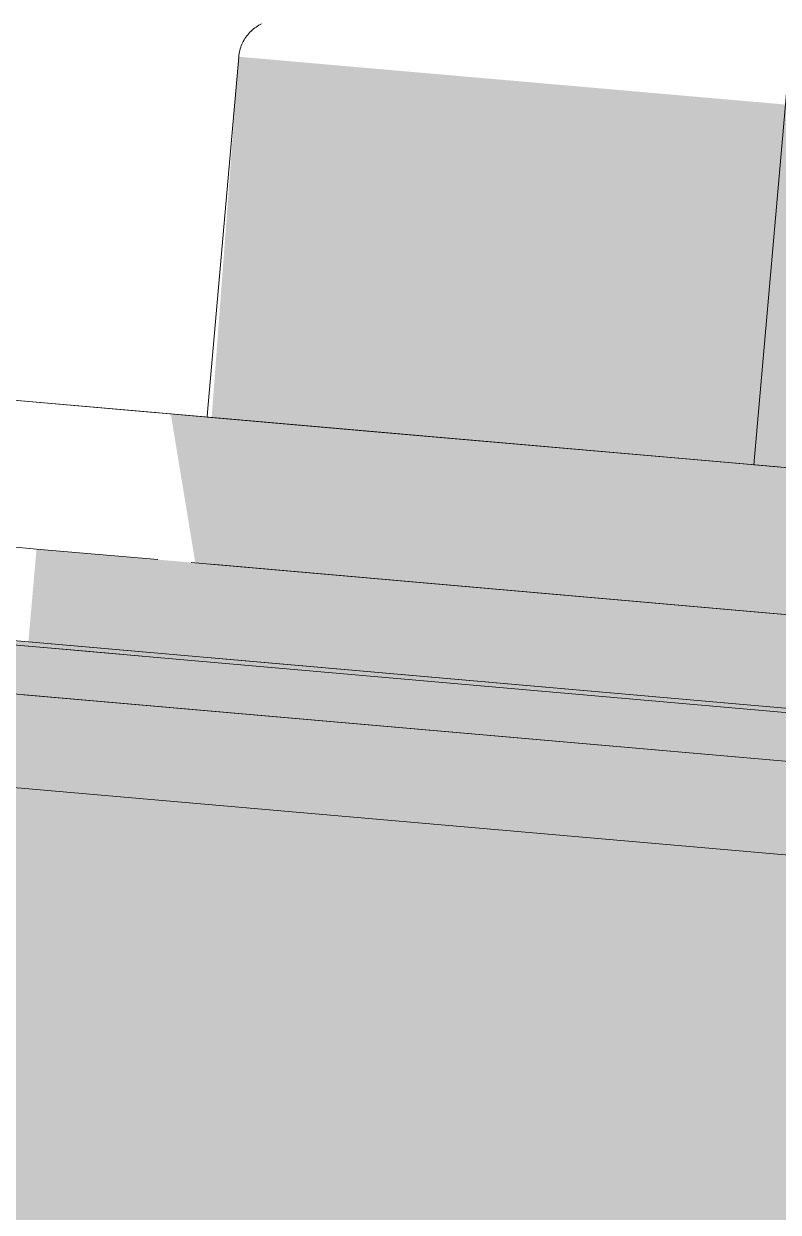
# Model space of a CAD drawing. Header units: millimetres. Extents: x 632 to 546626, y -3890 to 22200.
# Drawn here: x 389668.3 to 389683.76, y 16931.6 to 16955.98 of the extents above; entities that cross this region are included whole.
import ezdxf

# ---------------------------------------------------------------- set-up
doc = ezdxf.new("R2010")
doc.units = ezdxf.units.MM
doc.layers.add('A-770-ME_FFE_SA', color=91, linetype='Continuous', lineweight=13)

# ---------------------------------------------------------------- blocks, each defined once
blk = doc.blocks.new('Static Line_Sayfa_Metal Deck_Pan Mount - Up to 15 _ pitch - Max 2 Users-1845519-S6_501-SECTION A6')
at = {"layer": 'A-770-ME_FFE_SA', "lineweight": 5, "transparency": 33554432}
for points in [[(4567653.021, 16945.861), (4567653.667, 16953.251), (4567630.256, 16955.299), (4567629.701, 16947.902), (4567649.592, 16946.161)], [(4567653.021, 16945.861), (4567653.667, 16953.251), (4567630.256, 16955.299), (4567629.701, 16947.902), (4567649.592, 16946.161)], [(4567653.021, 16945.861), (4567653.667, 16953.251), (4567630.256, 16955.299), (4567629.701, 16947.902), (4567649.592, 16946.161)], [(4567653.021, 16945.861), (4567653.667, 16953.251), (4567630.256, 16955.299), (4567629.701, 16947.902), (4567649.592, 16946.161)], [(4567653.021, 16945.861), (4567653.667, 16953.251), (4567630.256, 16955.299), (4567629.701, 16947.902), (4567649.592, 16946.161)], [(4567653.021, 16945.861), (4567653.667, 16953.251), (4567630.256, 16955.299), (4567629.701, 16947.902), (4567649.592, 16946.161)], [(4567653.021, 16945.861), (4567653.667, 16953.251), (4567630.256, 16955.299), (4567629.701, 16947.902), (4567649.592, 16946.161)], [(4567653.021, 16945.861), (4567653.667, 16953.251), (4567630.256, 16955.299), (4567629.701, 16947.902), (4567649.592, 16946.161)], [(4567653.021, 16945.861), (4567653.667, 16953.251), (4567630.256, 16955.299), (4567629.701, 16947.902), (4567649.592, 16946.161)], [(4567653.021, 16945.861), (4567653.667, 16953.251), (4567630.256, 16955.299), (4567629.701, 16947.902), (4567649.592, 16946.161)], [(4567736.119, 16883.131), (4567740.346, 16931.445), (4567541.107, 16948.876), (4567536.88, 16900.562), (4567715.66, 16884.921)], [(4567736.119, 16883.131), (4567740.346, 16931.445), (4567541.107, 16948.876), (4567536.88, 16900.562), (4567715.66, 16884.921)], [(4567736.119, 16883.131), (4567740.346, 16931.445), (4567541.107, 16948.876), (4567536.88, 16900.562), (4567715.66, 16884.921)], [(4567736.119, 16883.131), (4567740.346, 16931.445), (4567541.107, 16948.876), (4567536.88, 16900.562), (4567715.66, 16884.921)], [(4567736.119, 16883.131), (4567740.346, 16931.445), (4567541.107, 16948.876), (4567536.88, 16900.562), (4567715.66, 16884.921)], [(4567736.119, 16883.131), (4567740.346, 16931.445), (4567541.107, 16948.876), (4567536.88, 16900.562), (4567715.66, 16884.921)], [(4567736.119, 16883.131), (4567740.346, 16931.445), (4567541.107, 16948.876), (4567536.88, 16900.562), (4567715.66, 16884.921)], [(4567736.119, 16883.131), (4567740.346, 16931.445), (4567541.107, 16948.876), (4567536.88, 16900.562), (4567715.66, 16884.921)], [(4567736.119, 16883.131), (4567740.346, 16931.445), (4567541.107, 16948.876), (4567536.88, 16900.562), (4567715.66, 16884.921)], [(4567736.119, 16883.131), (4567740.346, 16931.445), (4567541.107, 16948.876), (4567536.88, 16900.562), (4567715.66, 16884.921)], [(4567653.332, 16940.815), (4567653.768, 16945.796), (4567628.863, 16947.975), (4567629.701, 16942.883), (4567641.981, 16941.808)], [(4567781.705, 16876.382), (4567781.966, 16879.37), (4567739.23, 16883.109), (4567725.434, 16934.595), (4567581.245, 16947.21), (4567558.718, 16898.902), (4567515.982, 16902.641), (4567515.721, 16899.652), (4567560.549, 16895.73), (4567583.076, 16944.038), (4567723.08, 16931.79), (4567736.876, 16880.304), (4567764.78, 16877.862)], [(4567735.945, 16881.138), (4567740.172, 16929.453), (4567540.933, 16946.884), (4567536.706, 16898.569), (4567715.66, 16882.913)], [(4567735.945, 16881.138), (4567740.172, 16929.453), (4567540.933, 16946.884), (4567536.706, 16898.569), (4567715.66, 16882.913)], [(4567735.945, 16881.138), (4567740.172, 16929.453), (4567540.933, 16946.884), (4567536.706, 16898.569), (4567715.66, 16882.913)], [(4567735.945, 16881.138), (4567740.172, 16929.453), (4567540.933, 16946.884), (4567536.706, 16898.569), (4567715.66, 16882.913)], [(4567735.945, 16881.138), (4567740.172, 16929.453), (4567540.933, 16946.884), (4567536.706, 16898.569), (4567715.66, 16882.913)], [(4567735.945, 16881.138), (4567740.172, 16929.453), (4567540.933, 16946.884), (4567536.706, 16898.569), (4567715.66, 16882.913)], [(4567735.945, 16881.138), (4567740.172, 16929.453), (4567540.933, 16946.884), (4567536.706, 16898.569), (4567715.66, 16882.913)], [(4567735.945, 16881.138), (4567740.172, 16929.453), (4567540.933, 16946.884), (4567536.706, 16898.569), (4567715.66, 16882.913)], [(4567735.945, 16881.138), (4567740.172, 16929.453), (4567540.933, 16946.884), (4567536.706, 16898.569), (4567715.66, 16882.913)], [(4567735.945, 16881.138), (4567740.172, 16929.453), (4567540.933, 16946.884), (4567536.706, 16898.569), (4567715.66, 16882.913)], [(4567675.161, 16937.902), (4567675.423, 16940.89), (4567626.111, 16945.204), (4567625.849, 16942.216), (4567666.541, 16938.656)], [(4567675.161, 16937.902), (4567675.423, 16940.89), (4567626.111, 16945.204), (4567625.849, 16942.216), (4567666.541, 16938.656)], [(4567675.161, 16937.902), (4567675.423, 16940.89), (4567626.111, 16945.204), (4567625.849, 16942.216), (4567666.541, 16938.656)], [(4567675.161, 16937.902), (4567675.423, 16940.89), (4567626.111, 16945.204), (4567625.849, 16942.216), (4567666.541, 16938.656)], [(4567675.161, 16937.902), (4567675.423, 16940.89), (4567626.111, 16945.204), (4567625.849, 16942.216), (4567666.541, 16938.656)], [(4567675.161, 16937.902), (4567675.423, 16940.89), (4567626.111, 16945.204), (4567625.849, 16942.216), (4567666.541, 16938.656)], [(4567675.161, 16937.902), (4567675.423, 16940.89), (4567626.111, 16945.204), (4567625.849, 16942.216), (4567666.541, 16938.656)], [(4567675.161, 16937.902), (4567675.423, 16940.89), (4567626.111, 16945.204), (4567625.849, 16942.216), (4567666.541, 16938.656)], [(4567675.161, 16937.902), (4567675.423, 16940.89), (4567626.111, 16945.204), (4567625.849, 16942.216), (4567666.541, 16938.656)], [(4567675.161, 16937.902), (4567675.423, 16940.89), (4567626.111, 16945.204), (4567625.849, 16942.216), (4567666.541, 16938.656)]]:
    blk.add_hatch(color=256, dxfattribs=at).paths.add_polyline_path(points)
at = {"layer": 'A-770-ME_FFE_SA', "lineweight": 5}
for p, q in [((4567641.832, 16958.526), (4567640.817, 16946.929)), ((4567641.832, 16958.526), (4567640.817, 16946.929)), ((4567630.256, 16955.299), (4567629.619, 16948.012)), ((4567630.256, 16955.299), (4567629.619, 16948.012)), ((4567630.256, 16955.299), (4567629.619, 16948.012)), ((4567630.256, 16955.299), (4567629.619, 16948.012)), ((4567630.256, 16955.299), (4567629.619, 16948.012)), ((4567630.256, 16955.299), (4567629.619, 16948.012)), ((4567630.256, 16955.299), (4567629.619, 16948.012)), ((4567630.256, 16955.299), (4567629.619, 16948.012)), ((4567630.256, 16955.299), (4567629.619, 16948.012)), ((4567630.256, 16955.299), (4567629.619, 16948.012)), ((4567630.256, 16955.299), (4567630.26, 16955.332)), ((4567630.256, 16955.299), (4567630.26, 16955.332)), ((4567630.256, 16955.299), (4567630.26, 16955.332)), ((4567630.256, 16955.299), (4567630.26, 16955.332)), ((4567630.256, 16955.299), (4567630.26, 16955.332)), ((4567630.26, 16955.332), (4567630.265, 16955.365)), ((4567630.26, 16955.332), (4567630.265, 16955.365)), ((4567630.26, 16955.332), (4567630.265, 16955.365)), ((4567630.26, 16955.332), (4567630.265, 16955.365)), ((4567630.26, 16955.332), (4567630.265, 16955.365)), ((4567621.516, 16948.618), (4567628.228, 16948.031)), ((4567621.516, 16948.618), (4567628.228, 16948.031)), ((4567621.516, 16948.618), (4567628.228, 16948.031)), ((4567621.516, 16948.618), (4567628.228, 16948.031)), ((4567621.516, 16948.618), (4567628.228, 16948.031)), ((4567621.516, 16948.618), (4567628.228, 16948.031)), ((4567621.516, 16948.618), (4567628.228, 16948.031)), ((4567621.516, 16948.618), (4567628.228, 16948.031)), ((4567621.516, 16948.618), (4567628.228, 16948.031)), ((4567621.516, 16948.618), (4567628.228, 16948.031)), ((4567621.516, 16948.618), (4567628.228, 16948.031)), ((4567621.516, 16948.618), (4567628.228, 16948.031)), ((4567621.516, 16948.618), (4567628.228, 16948.031)), ((4567621.516, 16948.618), (4567628.228, 16948.031)), ((4567621.516, 16948.618), (4567628.228, 16948.031)), ((4567621.516, 16948.618), (4567628.228, 16948.031)), ((4567621.516, 16948.618), (4567628.228, 16948.031)), ((4567621.516, 16948.618), (4567628.228, 16948.031)), ((4567621.516, 16948.618), (4567628.228, 16948.031)), ((4567621.516, 16948.618), (4567628.228, 16948.031)), ((4567628.438, 16948.012), (4567623.882, 16948.411)), ((4567628.863, 16947.975), (4567623.882, 16948.411)), ((4567628.228, 16948.031), (4567629.308, 16947.936)), ((4567628.228, 16948.031), (4567629.308, 16947.936)), ((4567628.228, 16948.031), (4567629.308, 16947.936)), ((4567628.228, 16948.031), (4567629.308, 16947.936)), ((4567628.228, 16948.031), (4567629.308, 16947.936)), ((4567628.228, 16948.031), (4567629.308, 16947.936)), ((4567628.228, 16948.031), (4567629.308, 16947.936)), ((4567628.228, 16948.031), (4567629.308, 16947.936)), ((4567628.228, 16948.031), (4567629.308, 16947.936)), ((4567628.228, 16948.031), (4567629.308, 16947.936)), ((4567628.228, 16948.031), (4567629.308, 16947.936)), ((4567628.228, 16948.031), (4567629.308, 16947.936)), ((4567628.228, 16948.031), (4567629.308, 16947.936)), ((4567628.228, 16948.031), (4567629.308, 16947.936)), ((4567628.228, 16948.031), (4567629.308, 16947.936)), ((4567628.228, 16948.031), (4567629.308, 16947.936)), ((4567628.228, 16948.031), (4567629.308, 16947.936)), ((4567628.228, 16948.031), (4567629.308, 16947.936)), ((4567628.228, 16948.031), (4567629.308, 16947.936)), ((4567628.228, 16948.031), (4567641.315, 16946.886)), ((4567628.863, 16947.975), (4567628.438, 16948.012)), ((4567644.61, 16946.597), (4567628.863, 16947.975)), ((4567628.863, 16947.975), (4567653.768, 16945.796)), ((4567629.308, 16947.936), (4567632.449, 16947.661)), ((4567629.308, 16947.936), (4567641.315, 16946.886)), ((4567629.308, 16947.936), (4567632.449, 16947.661)), ((4567629.308, 16947.936), (4567632.449, 16947.661)), ((4567629.308, 16947.936), (4567632.449, 16947.661)), ((4567629.308, 16947.936), (4567632.449, 16947.661)), ((4567629.308, 16947.936), (4567632.449, 16947.661)), ((4567629.308, 16947.936), (4567632.449, 16947.661)), ((4567629.308, 16947.936), (4567632.449, 16947.661)), ((4567629.308, 16947.936), (4567632.449, 16947.661)), ((4567629.308, 16947.936), (4567632.449, 16947.661)), ((4567629.308, 16947.936), (4567632.449, 16947.661)), ((4567629.308, 16947.936), (4567632.449, 16947.661)), ((4567629.308, 16947.936), (4567632.449, 16947.661)), ((4567629.308, 16947.936), (4567632.449, 16947.661)), ((4567629.308, 16947.936), (4567632.449, 16947.661)), ((4567629.308, 16947.936), (4567632.449, 16947.661)), ((4567629.308, 16947.936), (4567632.449, 16947.661)), ((4567629.308, 16947.936), (4567641.315, 16946.886)), ((4567629.619, 16948.012), (4567629.61, 16947.91)), ((4567629.619, 16948.012), (4567629.61, 16947.91)), ((4567629.619, 16948.012), (4567629.61, 16947.91)), ((4567629.619, 16948.012), (4567629.61, 16947.91)), ((4567629.619, 16948.012), (4567629.61, 16947.91)), ((4567629.619, 16948.012), (4567629.61, 16947.91)), ((4567629.619, 16948.012), (4567629.61, 16947.91)), ((4567629.619, 16948.012), (4567629.61, 16947.91)), ((4567629.619, 16948.012), (4567629.61, 16947.91)), ((4567629.619, 16948.012), (4567629.61, 16947.91)), ((4567629.61, 16947.91), (4567633.038, 16947.61)), ((4567629.61, 16947.91), (4567633.038, 16947.61)), ((4567629.61, 16947.91), (4567633.038, 16947.61)), ((4567629.61, 16947.91), (4567633.038, 16947.61)), ((4567629.61, 16947.91), (4567633.038, 16947.61)), ((4567629.61, 16947.91), (4567633.038, 16947.61)), ((4567629.61, 16947.91), (4567633.038, 16947.61)), ((4567629.61, 16947.91), (4567633.038, 16947.61)), ((4567629.61, 16947.91), (4567633.038, 16947.61)), ((4567629.61, 16947.91), (4567633.038, 16947.61)), ((4567629.61, 16947.91), (4567633.038, 16947.61)), ((4567629.61, 16947.91), (4567633.038, 16947.61)), ((4567629.61, 16947.91), (4567633.038, 16947.61)), ((4567629.61, 16947.91), (4567633.038, 16947.61)), ((4567629.61, 16947.91), (4567633.038, 16947.61)), ((4567629.61, 16947.91), (4567633.038, 16947.61)), ((4567629.61, 16947.91), (4567633.038, 16947.61)), ((4567629.61, 16947.91), (4567633.038, 16947.61)), ((4567629.61, 16947.91), (4567633.038, 16947.61)), ((4567629.61, 16947.91), (4567633.038, 16947.61)), ((4567632.449, 16947.661), (4567641.315, 16946.886)), ((4567632.449, 16947.661), (4567641.315, 16946.886)), ((4567632.449, 16947.661), (4567641.315, 16946.886)), ((4567632.449, 16947.661), (4567641.315, 16946.886)), ((4567632.449, 16947.661), (4567641.315, 16946.886)), ((4567632.449, 16947.661), (4567641.315, 16946.886)), ((4567632.449, 16947.661), (4567641.315, 16946.886)), ((4567632.449, 16947.661), (4567641.315, 16946.886)), ((4567632.449, 16947.661), (4567641.315, 16946.886)), ((4567632.449, 16947.661), (4567641.315, 16946.886)), ((4567632.449, 16947.661), (4567641.315, 16946.886)), ((4567632.449, 16947.661), (4567641.315, 16946.886)), ((4567632.449, 16947.661), (4567641.315, 16946.886)), ((4567632.449, 16947.661), (4567641.315, 16946.886)), ((4567632.449, 16947.661), (4567641.315, 16946.886)), ((4567632.449, 16947.661), (4567641.315, 16946.886)), ((4567632.449, 16947.661), (4567641.315, 16946.886)), ((4567633.038, 16947.61), (4567641.315, 16946.886)), ((4567633.038, 16947.61), (4567641.315, 16946.886)), ((4567633.038, 16947.61), (4567641.315, 16946.886)), ((4567633.038, 16947.61), (4567641.315, 16946.886)), ((4567633.038, 16947.61), (4567641.315, 16946.886)), ((4567633.038, 16947.61), (4567641.315, 16946.886)), ((4567633.038, 16947.61), (4567641.315, 16946.886)), ((4567633.038, 16947.61), (4567641.315, 16946.886)), ((4567633.038, 16947.61), (4567641.315, 16946.886)), ((4567633.038, 16947.61), (4567641.315, 16946.886)), ((4567633.038, 16947.61), (4567641.315, 16946.886)), ((4567633.038, 16947.61), (4567641.315, 16946.886)), ((4567633.038, 16947.61), (4567641.315, 16946.886)), ((4567633.038, 16947.61), (4567641.315, 16946.886)), ((4567633.038, 16947.61), (4567641.315, 16946.886)), ((4567633.038, 16947.61), (4567641.315, 16946.886)), ((4567633.038, 16947.61), (4567641.315, 16946.886)), ((4567633.038, 16947.61), (4567641.315, 16946.886)), ((4567633.038, 16947.61), (4567641.315, 16946.886)), ((4567633.038, 16947.61), (4567641.315, 16946.886)), ((4567725.434, 16934.595), (4567581.245, 16947.21)), ((4567581.245, 16947.21), (4567628.435, 16943.081)), ((4567640.817, 16946.929), (4567644.61, 16946.597)), ((4567640.817, 16946.929), (4567644.61, 16946.597)), ((4567640.817, 16946.929), (4567644.61, 16946.597)), ((4567640.817, 16946.929), (4567644.61, 16946.597)), ((4567626.111, 16945.204), (4567611.168, 16946.512)), ((4567626.111, 16945.204), (4567611.168, 16946.512)), ((4567626.111, 16945.204), (4567611.168, 16946.512)), ((4567626.111, 16945.204), (4567611.168, 16946.512)), ((4567626.111, 16945.204), (4567611.168, 16946.512)), ((4567626.111, 16945.204), (4567611.168, 16946.512)), ((4567626.111, 16945.204), (4567611.168, 16946.512)), ((4567626.111, 16945.204), (4567611.168, 16946.512)), ((4567626.111, 16945.204), (4567611.168, 16946.512)), ((4567626.111, 16945.204), (4567611.168, 16946.512)), ((4567626.111, 16945.204), (4567611.168, 16946.512)), ((4567626.111, 16945.204), (4567611.168, 16946.512)), ((4567626.111, 16945.204), (4567611.168, 16946.512)), ((4567626.111, 16945.204), (4567611.168, 16946.512)), ((4567626.111, 16945.204), (4567611.168, 16946.512)), ((4567626.111, 16945.204), (4567611.168, 16946.512)), ((4567626.111, 16945.204), (4567611.168, 16946.512)), ((4567626.111, 16945.204), (4567611.168, 16946.512)), ((4567626.111, 16945.204), (4567611.168, 16946.512)), ((4567626.111, 16945.204), (4567611.168, 16946.512)), ((4567724.581, 16933.578), (4567581.909, 16946.06)), ((4567628.601, 16944.986), (4567626.111, 16945.204)), ((4567626.111, 16945.204), (4567628.601, 16944.986)), ((4567628.601, 16944.986), (4567626.111, 16945.204)), ((4567626.111, 16945.204), (4567628.601, 16944.986)), ((4567628.601, 16944.986), (4567626.111, 16945.204)), ((4567626.111, 16945.204), (4567628.601, 16944.986)), ((4567628.601, 16944.986), (4567626.111, 16945.204)), ((4567626.111, 16945.204), (4567628.601, 16944.986)), ((4567628.601, 16944.986), (4567626.111, 16945.204)), ((4567626.111, 16945.204), (4567628.601, 16944.986)), ((4567628.601, 16944.986), (4567626.111, 16945.204)), ((4567626.111, 16945.204), (4567628.601, 16944.986)), ((4567628.601, 16944.986), (4567626.111, 16945.204)), ((4567626.111, 16945.204), (4567628.601, 16944.986)), ((4567628.601, 16944.986), (4567626.111, 16945.204)), ((4567626.111, 16945.204), (4567628.601, 16944.986)), ((4567628.601, 16944.986), (4567626.111, 16945.204)), ((4567626.111, 16945.204), (4567628.601, 16944.986)), ((4567628.601, 16944.986), (4567626.111, 16945.204)), ((4567626.111, 16945.204), (4567628.601, 16944.986)), ((4567653.787, 16942.783), (4567629.279, 16944.927)), ((4567641.054, 16943.897), (4567629.279, 16944.927)), ((4567653.787, 16942.783), (4567629.279, 16944.927)), ((4567653.787, 16942.783), (4567629.279, 16944.927)), ((4567641.054, 16943.897), (4567629.279, 16944.927)), ((4567641.054, 16943.897), (4567629.279, 16944.927)), ((4567641.054, 16943.897), (4567629.279, 16944.927)), ((4567641.054, 16943.897), (4567629.279, 16944.927)), ((4567653.787, 16942.783), (4567629.279, 16944.927)), ((4567641.054, 16943.897), (4567629.279, 16944.927)), ((4567641.054, 16943.897), (4567629.279, 16944.927)), ((4567641.054, 16943.897), (4567629.279, 16944.927)), ((4567641.054, 16943.897), (4567629.279, 16944.927)), ((4567641.054, 16943.897), (4567629.279, 16944.927)), ((4567653.787, 16942.783), (4567629.279, 16944.927)), ((4567653.787, 16942.783), (4567629.279, 16944.927)), ((4567653.787, 16942.783), (4567629.279, 16944.927)), ((4567653.787, 16942.783), (4567629.279, 16944.927)), ((4567641.054, 16943.897), (4567629.279, 16944.927)), ((4567641.054, 16943.897), (4567629.279, 16944.927)), ((4567653.506, 16942.808), (4567629.701, 16944.89)), ((4567629.701, 16944.89), (4567653.506, 16942.808)), ((4567653.506, 16942.808), (4567629.701, 16944.89)), ((4567629.701, 16944.89), (4567653.506, 16942.808)), ((4567653.506, 16942.808), (4567629.701, 16944.89)), ((4567629.701, 16944.89), (4567653.506, 16942.808)), ((4567653.506, 16942.808), (4567629.701, 16944.89)), ((4567629.701, 16944.89), (4567653.506, 16942.808)), ((4567653.506, 16942.808), (4567629.701, 16944.89)), ((4567629.701, 16944.89), (4567653.506, 16942.808)), ((4567653.506, 16942.808), (4567629.701, 16944.89)), ((4567629.701, 16944.89), (4567653.506, 16942.808)), ((4567653.506, 16942.808), (4567629.701, 16944.89)), ((4567629.701, 16944.89), (4567653.506, 16942.808)), ((4567653.506, 16942.808), (4567629.701, 16944.89)), ((4567629.701, 16944.89), (4567653.506, 16942.808)), ((4567653.506, 16942.808), (4567629.701, 16944.89)), ((4567629.701, 16944.89), (4567653.506, 16942.808)), ((4567653.506, 16942.808), (4567629.701, 16944.89)), ((4567629.701, 16944.89), (4567653.506, 16942.808)), ((4567583.076, 16944.038), (4567723.08, 16931.79)), ((4567723.08, 16931.79), (4567583.076, 16944.038)), ((4567653.787, 16942.783), (4567641.054, 16943.897)), ((4567653.787, 16942.783), (4567641.054, 16943.897)), ((4567653.787, 16942.783), (4567641.054, 16943.897)), ((4567653.787, 16942.783), (4567641.054, 16943.897)), ((4567653.787, 16942.783), (4567641.054, 16943.897)), ((4567653.787, 16942.783), (4567641.054, 16943.897)), ((4567653.787, 16942.783), (4567641.054, 16943.897)), ((4567653.787, 16942.783), (4567641.054, 16943.897)), ((4567653.787, 16942.783), (4567641.054, 16943.897)), ((4567653.787, 16942.783), (4567641.054, 16943.897)), ((4567653.787, 16942.783), (4567641.054, 16943.897)), ((4567653.787, 16942.783), (4567641.054, 16943.897)), ((4567623.446, 16943.43), (4567628.427, 16942.994)), ((4567624.113, 16943.371), (4567625.937, 16943.212)), ((4567625.937, 16943.212), (4567627.138, 16943.107)), ((4567627.138, 16943.107), (4567628.427, 16942.994)), ((4567653.332, 16940.815), (4567628.427, 16942.994)), ((4567628.427, 16942.994), (4567653.332, 16940.815)), ((4567629.701, 16942.971), (4567653.34, 16940.902)), ((4567675.161, 16937.902), (4567625.849, 16942.216)), ((4567625.849, 16942.216), (4567675.161, 16937.902)), ((4567675.161, 16937.902), (4567625.849, 16942.216)), ((4567675.161, 16937.902), (4567625.849, 16942.216)), ((4567625.849, 16942.216), (4567675.161, 16937.902)), ((4567675.161, 16937.902), (4567625.849, 16942.216)), ((4567675.161, 16937.902), (4567625.849, 16942.216)), ((4567625.849, 16942.216), (4567675.161, 16937.902)), ((4567675.161, 16937.902), (4567625.849, 16942.216)), ((4567675.161, 16937.902), (4567625.849, 16942.216)), ((4567625.849, 16942.216), (4567675.161, 16937.902)), ((4567675.161, 16937.902), (4567625.849, 16942.216)), ((4567675.161, 16937.902), (4567625.849, 16942.216)), ((4567625.849, 16942.216), (4567675.161, 16937.902)), ((4567675.161, 16937.902), (4567625.849, 16942.216)), ((4567675.161, 16937.902), (4567625.849, 16942.216)), ((4567625.849, 16942.216), (4567675.161, 16937.902)), ((4567675.161, 16937.902), (4567625.849, 16942.216)), ((4567675.161, 16937.902), (4567625.849, 16942.216)), ((4567625.849, 16942.216), (4567675.161, 16937.902)), ((4567675.161, 16937.902), (4567625.849, 16942.216)), ((4567675.161, 16937.902), (4567625.849, 16942.216)), ((4567625.849, 16942.216), (4567675.161, 16937.902)), ((4567675.161, 16937.902), (4567625.849, 16942.216)), ((4567675.161, 16937.902), (4567625.849, 16942.216)), ((4567625.849, 16942.216), (4567675.161, 16937.902)), ((4567675.161, 16937.902), (4567625.849, 16942.216)), ((4567625.849, 16942.216), (4567675.161, 16937.902)), ((4567675.161, 16937.902), (4567625.849, 16942.216))]:
    blk.add_line(p, q, dxfattribs=at)
at = {"layer": 'A-770-ME_FFE_SA', "lineweight": 5, "flags": 128}
for points in [[(4567630.256, 16955.299), (4567630.26, 16955.332), (4567630.265, 16955.365), (4567630.271, 16955.398), (4567630.279, 16955.43), (4567630.287, 16955.462), (4567630.297, 16955.493), (4567630.309, 16955.524), (4567630.321, 16955.555), (4567630.335, 16955.585), (4567630.35, 16955.615), (4567630.366, 16955.643), (4567630.383, 16955.672), (4567630.401, 16955.699), (4567630.421, 16955.726), (4567630.441, 16955.752), (4567630.463, 16955.777), (4567630.485, 16955.801), (4567630.509, 16955.825), (4567630.533, 16955.847), (4567630.558, 16955.869), (4567630.584, 16955.889), (4567630.611, 16955.908), (4567630.639, 16955.927), (4567630.667, 16955.944), (4567630.696, 16955.96), (4567630.726, 16955.974)], [(4567630.265, 16955.365), (4567630.271, 16955.398), (4567630.279, 16955.43), (4567630.287, 16955.462), (4567630.297, 16955.493), (4567630.309, 16955.524), (4567630.321, 16955.555), (4567630.335, 16955.585), (4567630.35, 16955.615), (4567630.366, 16955.643), (4567630.383, 16955.672), (4567630.401, 16955.699), (4567630.421, 16955.726), (4567630.441, 16955.752), (4567630.463, 16955.777), (4567630.485, 16955.801), (4567630.509, 16955.825), (4567630.533, 16955.847), (4567630.558, 16955.869), (4567630.584, 16955.889), (4567630.611, 16955.908), (4567630.639, 16955.927), (4567630.667, 16955.944), (4567630.696, 16955.96), (4567630.726, 16955.974)], [(4567630.265, 16955.365), (4567630.271, 16955.398), (4567630.279, 16955.43), (4567630.287, 16955.462), (4567630.297, 16955.493), (4567630.309, 16955.524), (4567630.321, 16955.555), (4567630.335, 16955.585), (4567630.35, 16955.615), (4567630.366, 16955.643), (4567630.383, 16955.672), (4567630.401, 16955.699), (4567630.421, 16955.726), (4567630.441, 16955.752), (4567630.463, 16955.777), (4567630.485, 16955.801), (4567630.509, 16955.825), (4567630.533, 16955.847), (4567630.558, 16955.869), (4567630.584, 16955.889), (4567630.611, 16955.908), (4567630.639, 16955.927), (4567630.667, 16955.944), (4567630.696, 16955.96), (4567630.726, 16955.974)], [(4567630.265, 16955.365), (4567630.271, 16955.398), (4567630.279, 16955.43), (4567630.287, 16955.462), (4567630.297, 16955.493), (4567630.309, 16955.524), (4567630.321, 16955.555), (4567630.335, 16955.585), (4567630.35, 16955.615), (4567630.366, 16955.643), (4567630.383, 16955.672), (4567630.401, 16955.699), (4567630.421, 16955.726), (4567630.441, 16955.752), (4567630.463, 16955.777), (4567630.485, 16955.801), (4567630.509, 16955.825), (4567630.533, 16955.847), (4567630.558, 16955.869), (4567630.584, 16955.889), (4567630.611, 16955.908), (4567630.639, 16955.927), (4567630.667, 16955.944), (4567630.696, 16955.96), (4567630.726, 16955.974)], [(4567630.265, 16955.365), (4567630.271, 16955.398), (4567630.279, 16955.43), (4567630.287, 16955.462), (4567630.297, 16955.493), (4567630.309, 16955.524), (4567630.321, 16955.555), (4567630.335, 16955.585), (4567630.35, 16955.615), (4567630.366, 16955.643), (4567630.383, 16955.672), (4567630.401, 16955.699), (4567630.421, 16955.726), (4567630.441, 16955.752), (4567630.463, 16955.777), (4567630.485, 16955.801), (4567630.509, 16955.825), (4567630.533, 16955.847), (4567630.558, 16955.869), (4567630.584, 16955.889), (4567630.611, 16955.908), (4567630.639, 16955.927), (4567630.667, 16955.944), (4567630.696, 16955.96), (4567630.726, 16955.974)], [(4567630.265, 16955.365), (4567630.271, 16955.398), (4567630.279, 16955.43), (4567630.287, 16955.462), (4567630.297, 16955.493), (4567630.309, 16955.524), (4567630.321, 16955.555), (4567630.335, 16955.585), (4567630.35, 16955.615), (4567630.366, 16955.643), (4567630.383, 16955.672), (4567630.401, 16955.699), (4567630.421, 16955.726), (4567630.441, 16955.752), (4567630.463, 16955.777), (4567630.485, 16955.801), (4567630.509, 16955.825), (4567630.533, 16955.847), (4567630.558, 16955.869), (4567630.584, 16955.889), (4567630.611, 16955.908), (4567630.639, 16955.927), (4567630.667, 16955.944), (4567630.696, 16955.96), (4567630.726, 16955.974)], [(4567630.265, 16955.365), (4567630.271, 16955.398), (4567630.279, 16955.43), (4567630.287, 16955.462), (4567630.297, 16955.493), (4567630.309, 16955.524), (4567630.321, 16955.555), (4567630.335, 16955.585), (4567630.35, 16955.615), (4567630.366, 16955.643), (4567630.383, 16955.672), (4567630.401, 16955.699), (4567630.421, 16955.726), (4567630.441, 16955.752), (4567630.463, 16955.777), (4567630.485, 16955.801), (4567630.509, 16955.825), (4567630.533, 16955.847), (4567630.558, 16955.869), (4567630.584, 16955.889), (4567630.611, 16955.908), (4567630.639, 16955.927), (4567630.667, 16955.944), (4567630.696, 16955.96), (4567630.726, 16955.974)], [(4567630.265, 16955.365), (4567630.271, 16955.398), (4567630.279, 16955.43), (4567630.287, 16955.462), (4567630.297, 16955.493), (4567630.309, 16955.524), (4567630.321, 16955.555), (4567630.335, 16955.585), (4567630.35, 16955.615), (4567630.366, 16955.643), (4567630.383, 16955.672), (4567630.401, 16955.699), (4567630.421, 16955.726), (4567630.441, 16955.752), (4567630.463, 16955.777), (4567630.485, 16955.801), (4567630.509, 16955.825), (4567630.533, 16955.847), (4567630.558, 16955.869), (4567630.584, 16955.889), (4567630.611, 16955.908), (4567630.639, 16955.927), (4567630.667, 16955.944), (4567630.696, 16955.96), (4567630.726, 16955.974)], [(4567630.265, 16955.365), (4567630.271, 16955.398), (4567630.279, 16955.43), (4567630.287, 16955.462), (4567630.297, 16955.493), (4567630.309, 16955.524), (4567630.321, 16955.555), (4567630.335, 16955.585), (4567630.35, 16955.615), (4567630.366, 16955.643), (4567630.383, 16955.672), (4567630.401, 16955.699), (4567630.421, 16955.726), (4567630.441, 16955.752), (4567630.463, 16955.777), (4567630.485, 16955.801), (4567630.509, 16955.825), (4567630.533, 16955.847), (4567630.558, 16955.869), (4567630.584, 16955.889), (4567630.611, 16955.908), (4567630.639, 16955.927), (4567630.667, 16955.944), (4567630.696, 16955.96), (4567630.726, 16955.974)], [(4567630.265, 16955.365), (4567630.271, 16955.398), (4567630.279, 16955.43), (4567630.287, 16955.462), (4567630.297, 16955.493), (4567630.309, 16955.524), (4567630.321, 16955.555), (4567630.335, 16955.585), (4567630.35, 16955.615), (4567630.366, 16955.643), (4567630.383, 16955.672), (4567630.401, 16955.699), (4567630.421, 16955.726), (4567630.441, 16955.752), (4567630.463, 16955.777), (4567630.485, 16955.801), (4567630.509, 16955.825), (4567630.533, 16955.847), (4567630.558, 16955.869), (4567630.584, 16955.889), (4567630.611, 16955.908), (4567630.639, 16955.927), (4567630.667, 16955.944), (4567630.696, 16955.96), (4567630.726, 16955.974)], [(4567630.256, 16955.299), (4567630.26, 16955.332), (4567630.265, 16955.365)], [(4567630.256, 16955.299), (4567630.26, 16955.332), (4567630.265, 16955.365)], [(4567630.256, 16955.299), (4567630.26, 16955.332), (4567630.265, 16955.365)], [(4567630.256, 16955.299), (4567630.26, 16955.332), (4567630.265, 16955.365)]]:
    blk.add_lwpolyline(points, dxfattribs=at)
blk = doc.blocks.new('25021-APA-ZZ-ZZ-M3-AR-000001_V3_rvt-6-S6_501-SECTION A6')
at = {"layer": 'A-770-ME_FFE_SA', "color": 53, "lineweight": 5}
blk.add_blockref('Static Line_Sayfa_Metal Deck_Pan Mount - Up to 15 _ pitch - Max 2 Users-1845519-S6_501-SECTION A6', (0, 0), dxfattribs=at)

msp = doc.modelspace()

# ---------------------------------------------------------------- block references
at = {"color": 10, "lineweight": 5}
msp.add_blockref('25021-APA-ZZ-ZZ-M3-AR-000001_V3_rvt-6-S6_501-SECTION A6', (-4177957.554, 0), dxfattribs=at)

doc.saveas('drawing.dxf')
